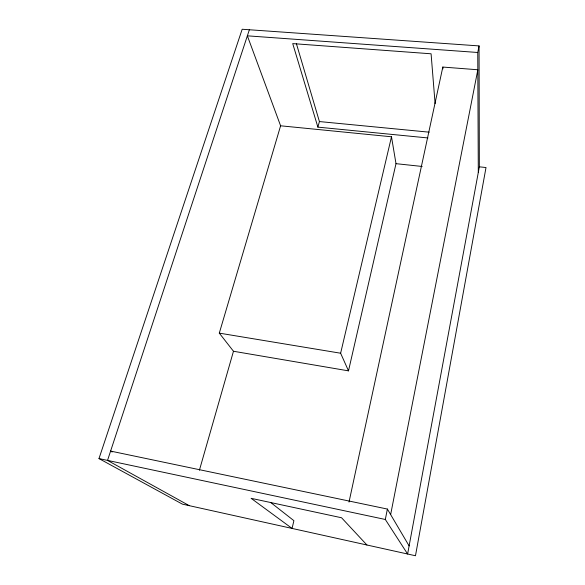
<?xml version="1.0" encoding="UTF-8"?>
<svg xmlns="http://www.w3.org/2000/svg" width="585" height="585" viewBox="0 0 585 585"><rect width="100%" height="100%" fill="white"/><g stroke="black" fill="none" stroke-linecap="round" stroke-linejoin="round"><path stroke-width="0.88" d="M479.342 166.827L486.011 167.529L415.474 555.75L182.403 504.146L98.989 458.581L242.175 29.25L479.056 45.915L479.342 166.827L407.613 554.01L385.318 519.473L387.38 509.06L110.602 451.086L112.166 452.008M390.641 514.588L477.835 69.761L442.823 67.056L349.011 502.076M478.296 172.465L477.755 52.482L479.056 45.915M280.603 125.797L219.295 333.128L233.473 351.256L348.499 370.861L396.001 163.668L391.489 136.78L280.603 125.797L247.367 35.831L477.755 52.482M348.499 370.861L340.631 353.223L391.489 136.78M427.942 137.958L317.882 127.128L319.417 121.563L296.383 43.597M199.405 470.238L233.473 351.256M249.364 29.755L107.53 460.402L189.262 505.659M319.417 121.563L429.185 132.173M396.001 163.668L422.173 166.469M219.295 333.128L340.631 353.223M98.989 458.581L385.318 519.473M270.533 502.361L293.904 520.679L292.061 528.423L251.119 498.325L341.56 517.762L366.927 545.001M387.38 509.06L409.112 545.9M317.882 127.128L292.719 43.604L431.086 53.791L435.101 103.611M442.823 67.056L442.933 68.869"/></g></svg>
